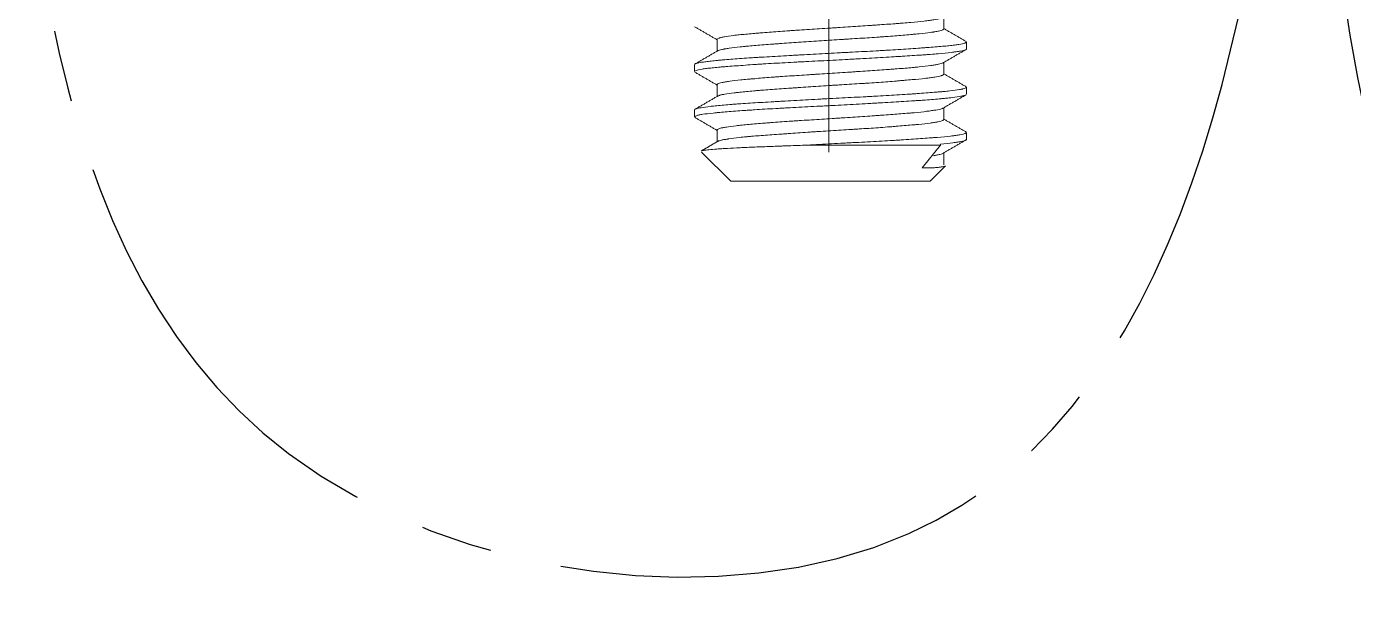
# Model space of a CAD drawing. Extents: x 8168 to 8762, y -18775 to -18355.
# Drawn here: x 8499.79 to 8529.07, y -18719.73 to -18706.75 of the extents above; entities that cross this region are included whole.
import ezdxf

# ---------------------------------------------------------------- set-up
doc = ezdxf.new("R2010")
doc.units = 0
doc.header["$MEASUREMENT"] = 0
for name, pattern in [('CENTER', [47.5, 22, -8.5, 8.5, -8.5]), ('CENTER2', [28.575, 19.05, -3.175, 3.175, -3.175]), ('HIDDEN2', [4.7625, 3.175, -1.5875])]:
    doc.linetypes.add(name, pattern=pattern)
doc.layers.add('1', color=4, linetype='HIDDEN2')
doc.layers.add('CENTER', color=1, linetype='CENTER2')

msp = doc.modelspace()

# ---------------------------------------------------------------- linework, layer by layer
at = {"layer": '1', "color": 1, "linetype": 'CENTER', "lineweight": 13}
msp.add_line((8517.493, -18640.023, 0), (8517.493, -18712.864, 0), dxfattribs=at)
at = {"layer": '1', "color": 7, "linetype": 'Continuous', "lineweight": 18}
for p, q in [((8520.03, -18706.798, 0), (8520.03, -18706.54, 0)), ((8515.03, -18707.031, 0), (8515.03, -18707.289, 0)), ((8520.53, -18707.242, 0), (8520.53, -18707.087, 0)), ((8514.53, -18707.586, 0), (8514.53, -18707.742, 0)), ((8520.03, -18707.798, 0), (8520.03, -18707.54, 0)), ((8515.03, -18708.031, 0), (8515.03, -18708.289, 0)), ((8520.53, -18708.242, 0), (8520.53, -18708.086, 0)), ((8520.03, -18708.797, 0), (8520.03, -18708.54, 0)), ((8514.53, -18708.587, 0), (8514.53, -18708.742, 0)), ((8515.03, -18709.031, 0), (8515.03, -18709.289, 0)), ((8520.53, -18709.242, 0), (8520.53, -18709.087, 0)), ((8517.02, -18709.364, 0), (8519.958, -18709.364, 0)), ((8519.958, -18709.364, 0), (8519.554, -18709.864, 0)), ((8519.958, -18709.341, 0), (8519.958, -18709.364, 0)), ((8514.688, -18709.522, 0), (8515.33, -18710.164, 0)), ((8520.03, -18709.798, 0), (8520.03, -18709.536, 0)), ((8519.824, -18709.864, 0), (8519.554, -18709.864, 0)), ((8519.73, -18710.164, 0), (8520.064, -18709.83, 0)), ((8515.33, -18710.164, 0), (8519.73, -18710.164, 0))]:
    msp.add_line(p, q, dxfattribs=at)
for points in [[(8514.532, -18706.75, 0), (8514.781, -18706.895, 0), (8515.03, -18707.039, 0)], [(8520.528, -18707.078, 0), (8520.279, -18706.934, 0), (8520.03, -18706.789, 0)], [(8515.053, -18707.276, 0), (8514.796, -18707.425, 0), (8514.539, -18707.574, 0)], [(8520.01, -18707.552, 0), (8520.267, -18707.402, 0), (8520.525, -18707.253, 0)], [(8514.539, -18707.754, 0), (8514.785, -18707.897, 0), (8515.03, -18708.039, 0)], [(8520.524, -18708.075, 0), (8520.277, -18707.932, 0), (8520.03, -18707.789, 0)], [(8520.014, -18708.549, 0), (8520.271, -18708.4, 0), (8520.528, -18708.251, 0)], [(8515.047, -18708.279, 0), (8514.789, -18708.429, 0), (8514.532, -18708.578, 0)], [(8514.534, -18708.751, 0), (8514.782, -18708.895, 0), (8515.03, -18709.04, 0)], [(8520.526, -18709.076, 0), (8520.278, -18708.933, 0), (8520.03, -18708.789, 0)], [(8515.054, -18709.275, 0), (8514.88, -18709.377, 0), (8514.705, -18709.478, 0)], [(8520.025, -18709.539, 0), (8520.281, -18709.39, 0), (8520.537, -18709.241, 0)]]:
    msp.add_open_spline(points, degree=2, dxfattribs=at)
for points, knots in [([(8520.015, -18706.549, 0), (8520.012, -18706.55, 0), (8520.008, -18706.552, 0), (8519.998, -18706.556, 0), (8519.992, -18706.558, 0), (8519.978, -18706.563, 0), (8519.969, -18706.565, 0), (8519.925, -18706.577, 0), (8519.876, -18706.586, 0), (8519.784, -18706.601, 0), (8519.751, -18706.606, 0), (8519.695, -18706.613, 0), (8519.676, -18706.615, 0), (8519.636, -18706.62, 0), (8519.615, -18706.623, 0), (8519.508, -18706.635, 0), (8519.412, -18706.645, 0), (8519.253, -18706.66, 0), (8519.197, -18706.665, 0), (8519.124, -18706.671, 0), (8519.109, -18706.672, 0), (8519.08, -18706.674, 0), (8519.035, -18706.678, 0), (8518.989, -18706.681, 0), (8518.834, -18706.693, 0), (8518.703, -18706.702, 0), (8518.531, -18706.714, 0), (8518.479, -18706.717, 0), (8518.425, -18706.721, 0), (8518.39, -18706.723, 0), (8518.372, -18706.725, 0), (8518.282, -18706.731, 0), (8518.209, -18706.736, 0), (8517.99, -18706.751, 0), (8517.841, -18706.761, 0), (8517.652, -18706.773, 0), (8517.614, -18706.776, 0), (8517.557, -18706.779, 0), (8517.538, -18706.781, 0), (8517.5, -18706.783, 0), (8517.481, -18706.784, 0), (8517.386, -18706.79, 0), (8517.31, -18706.795, 0), (8517.086, -18706.809, 0), (8516.938, -18706.818, 0), (8516.757, -18706.83, 0), (8516.721, -18706.832, 0), (8516.649, -18706.837, 0), (8516.613, -18706.839, 0), (8516.508, -18706.846, 0), (8516.44, -18706.851, 0), (8516.24, -18706.866, 0), (8516.113, -18706.876, 0), (8515.962, -18706.888, 0), (8515.933, -18706.891, 0), (8515.875, -18706.896, 0), (8515.847, -18706.898, 0), (8515.765, -18706.906, 0), (8515.712, -18706.91, 0), (8515.612, -18706.92, 0), (8515.564, -18706.924, 0), (8515.497, -18706.931, 0), (8515.475, -18706.934, 0), (8515.433, -18706.938, 0), (8515.412, -18706.941, 0), (8515.314, -18706.952, 0), (8515.248, -18706.962, 0), (8515.167, -18706.976, 0), (8515.143, -18706.981, 0), (8515.113, -18706.989, 0), (8515.103, -18706.991, 0), (8515.086, -18706.996, 0), (8515.078, -18706.999, 0), (8515.045, -18707.011, 0), (8515.031, -18707.021, 0), (8515.03, -18707.031, 0)], [0, 0, 0, 0, 0.011275, 0.011275, 0.026271, 0.026271, 0.041266, 0.041266, 0.101247, 0.101247, 0.131237, 0.131237, 0.146232, 0.146232, 0.161227, 0.161227, 0.221208, 0.221208, 0.251199, 0.251199, 0.258696, 0.258696, 0.266194, 0.281189, 0.281189, 0.34117, 0.34117, 0.356165, 0.363663, 0.363663, 0.37116, 0.37116, 0.401151, 0.401151, 0.461131, 0.461131, 0.476127, 0.476127, 0.483624, 0.483624, 0.491122, 0.491122, 0.521112, 0.521112, 0.581093, 0.581093, 0.596088, 0.596088, 0.611083, 0.611083, 0.641074, 0.641074, 0.701055, 0.701055, 0.71605, 0.71605, 0.731045, 0.731045, 0.761035, 0.761035, 0.791026, 0.791026, 0.806021, 0.806021, 0.821016, 0.821016, 0.880997, 0.880997, 0.910987, 0.910987, 0.925983, 0.925983, 0.940978, 0.940978, 1, 1, 1, 1]), ([(8515.048, -18707.279, 0), (8515.064, -18707.27, 0), (8515.092, -18707.262, 0), (8515.141, -18707.251, 0), (8515.158, -18707.248, 0), (8515.177, -18707.244, 0), (8515.191, -18707.242, 0), (8515.197, -18707.241, 0), (8515.233, -18707.235, 0), (8515.264, -18707.23, 0), (8515.366, -18707.215, 0), (8515.446, -18707.205, 0), (8515.561, -18707.193, 0), (8515.584, -18707.19, 0), (8515.621, -18707.186, 0), (8515.634, -18707.185, 0), (8515.659, -18707.182, 0), (8515.671, -18707.181, 0), (8515.736, -18707.175, 0), (8515.789, -18707.17, 0), (8515.957, -18707.156, 0), (8516.077, -18707.147, 0), (8516.239, -18707.135, 0), (8516.272, -18707.133, 0), (8516.339, -18707.128, 0), (8516.373, -18707.126, 0), (8516.475, -18707.119, 0), (8516.544, -18707.114, 0), (8516.755, -18707.099, 0), (8516.9, -18707.089, 0), (8517.126, -18707.074, 0), (8517.201, -18707.069, 0), (8517.352, -18707.059, 0), (8517.427, -18707.054, 0), (8517.578, -18707.044, 0), (8517.654, -18707.04, 0), (8517.768, -18707.032, 0), (8517.806, -18707.03, 0), (8517.881, -18707.025, 0), (8517.919, -18707.023, 0), (8518.107, -18707.011, 0), (8518.254, -18707.002, 0), (8518.466, -18706.988, 0), (8518.536, -18706.983, 0), (8518.64, -18706.976, 0), (8518.674, -18706.974, 0), (8518.741, -18706.969, 0), (8518.775, -18706.966, 0), (8518.938, -18706.954, 0), (8519.06, -18706.944, 0), (8519.232, -18706.929, 0), (8519.287, -18706.924, 0), (8519.353, -18706.918, 0), (8519.366, -18706.917, 0), (8519.391, -18706.914, 0), (8519.429, -18706.911, 0), (8519.466, -18706.907, 0), (8519.584, -18706.895, 0), (8519.667, -18706.886, 0), (8519.756, -18706.874, 0), (8519.781, -18706.871, 0), (8519.805, -18706.867, 0), (8519.821, -18706.865, 0), (8519.828, -18706.864, 0), (8519.865, -18706.858, 0), (8519.892, -18706.853, 0), (8519.96, -18706.838, 0), (8519.992, -18706.828, 0), (8520.016, -18706.815, 0), (8520.02, -18706.813, 0), (8520.026, -18706.808, 0), (8520.028, -18706.805, 0), (8520.03, -18706.801, 0), (8520.03, -18706.799, 0), (8520.03, -18706.797, 0)], [0, 0, 0, 0, 0.054913, 0.054913, 0.069966, 0.077492, 0.077492, 0.085019, 0.085019, 0.115125, 0.115125, 0.175337, 0.175337, 0.190389, 0.190389, 0.197916, 0.197916, 0.205442, 0.205442, 0.235548, 0.235548, 0.29576, 0.29576, 0.310813, 0.310813, 0.325866, 0.325866, 0.355972, 0.355972, 0.416184, 0.416184, 0.44629, 0.44629, 0.476396, 0.476396, 0.506502, 0.506502, 0.521555, 0.521555, 0.536608, 0.536608, 0.59682, 0.59682, 0.626926, 0.626926, 0.641979, 0.641979, 0.657031, 0.657031, 0.717243, 0.717243, 0.747349, 0.747349, 0.754876, 0.754876, 0.762402, 0.777455, 0.777455, 0.837667, 0.837667, 0.85272, 0.860247, 0.860247, 0.867773, 0.867773, 0.897879, 0.897879, 0.958091, 0.958091, 0.973144, 0.973144, 0.988197, 0.988197, 1, 1, 1, 1]), ([(8514.547, -18707.57, 0), (8514.549, -18707.569, 0), (8514.55, -18707.568, 0), (8514.574, -18707.558, 0), (8514.611, -18707.549, 0), (8514.678, -18707.538, 0), (8514.692, -18707.535, 0), (8514.723, -18707.531, 0), (8514.739, -18707.528, 0), (8514.79, -18707.521, 0), (8514.865, -18707.512, 0), (8514.954, -18707.502, 0), (8515.027, -18707.495, 0), (8515.064, -18707.491, 0), (8515.104, -18707.487, 0), (8515.131, -18707.485, 0), (8515.144, -18707.483, 0), (8515.213, -18707.477, 0), (8515.271, -18707.472, 0), (8515.393, -18707.463, 0), (8515.457, -18707.458, 0), (8515.589, -18707.449, 0), (8515.658, -18707.444, 0), (8515.766, -18707.437, 0), (8515.802, -18707.435, 0), (8515.858, -18707.432, 0), (8515.877, -18707.43, 0), (8515.915, -18707.428, 0), (8515.934, -18707.427, 0), (8516.106, -18707.417, 0), (8516.266, -18707.407, 0), (8516.515, -18707.393, 0), (8516.6, -18707.388, 0), (8516.708, -18707.382, 0), (8516.729, -18707.381, 0), (8516.773, -18707.378, 0), (8516.795, -18707.377, 0), (8516.861, -18707.373, 0), (8516.905, -18707.371, 0), (8517.125, -18707.358, 0), (8517.302, -18707.348, 0), (8517.57, -18707.334, 0), (8517.66, -18707.329, 0), (8517.772, -18707.323, 0), (8517.795, -18707.322, 0), (8517.84, -18707.32, 0), (8517.907, -18707.317, 0), (8517.974, -18707.313, 0), (8518.194, -18707.302, 0), (8518.367, -18707.293, 0), (8518.578, -18707.281, 0), (8518.641, -18707.278, 0), (8518.703, -18707.274, 0), (8518.745, -18707.272, 0), (8518.765, -18707.271, 0), (8518.868, -18707.265, 0), (8518.947, -18707.26, 0), (8519.18, -18707.245, 0), (8519.326, -18707.235, 0), (8519.497, -18707.223, 0), (8519.531, -18707.22, 0), (8519.581, -18707.217, 0), (8519.597, -18707.215, 0), (8519.63, -18707.213, 0), (8519.71, -18707.207, 0), (8519.785, -18707.201, 0), (8519.956, -18707.188, 0), (8520.057, -18707.179, 0), (8520.167, -18707.167, 0), (8520.188, -18707.165, 0), (8520.229, -18707.16, 0), (8520.249, -18707.158, 0), (8520.304, -18707.151, 0), (8520.337, -18707.146, 0), (8520.424, -18707.131, 0), (8520.467, -18707.121, 0), (8520.502, -18707.109, 0), (8520.508, -18707.106, 0), (8520.517, -18707.101, 0), (8520.521, -18707.099, 0), (8520.528, -18707.093, 0), (8520.53, -18707.089, 0), (8520.53, -18707.086, 0)], [0, 0, 0, 0, 0.005188, 0.005188, 0.06415, 0.06415, 0.078891, 0.078891, 0.093632, 0.093632, 0.123113, 0.152594, 0.152594, 0.167334, 0.174705, 0.174705, 0.182075, 0.182075, 0.211556, 0.211556, 0.241037, 0.241037, 0.270518, 0.270518, 0.285259, 0.285259, 0.292629, 0.292629, 0.299999, 0.299999, 0.358961, 0.358961, 0.388443, 0.388443, 0.395813, 0.395813, 0.403183, 0.403183, 0.417924, 0.417924, 0.476886, 0.476886, 0.506367, 0.506367, 0.513737, 0.513737, 0.521107, 0.535848, 0.535848, 0.59481, 0.59481, 0.609551, 0.616921, 0.616921, 0.624291, 0.624291, 0.653772, 0.653772, 0.712735, 0.712735, 0.727475, 0.727475, 0.734845, 0.734845, 0.742216, 0.771697, 0.771697, 0.830659, 0.830659, 0.8454, 0.8454, 0.86014, 0.86014, 0.889621, 0.889621, 0.948583, 0.948583, 0.963324, 0.963324, 0.978065, 0.978065, 1, 1, 1, 1]), ([(8520.53, -18707.242, 0), (8520.53, -18707.244, 0), (8520.53, -18707.246, 0), (8520.528, -18707.249, 0), (8520.525, -18707.252, 0), (8520.52, -18707.255, 0), (8520.518, -18707.256, 0), (8520.514, -18707.259, 0), (8520.512, -18707.26, 0), (8520.488, -18707.27, 0), (8520.45, -18707.279, 0), (8520.372, -18707.293, 0), (8520.342, -18707.297, 0), (8520.299, -18707.303, 0), (8520.291, -18707.304, 0), (8520.273, -18707.307, 0), (8520.263, -18707.308, 0), (8520.235, -18707.312, 0), (8520.215, -18707.314, 0), (8520.112, -18707.326, 0), (8520.016, -18707.336, 0), (8519.853, -18707.351, 0), (8519.795, -18707.356, 0), (8519.719, -18707.362, 0), (8519.703, -18707.363, 0), (8519.672, -18707.366, 0), (8519.624, -18707.369, 0), (8519.575, -18707.373, 0), (8519.409, -18707.384, 0), (8519.267, -18707.393, 0), (8519.077, -18707.405, 0), (8519.019, -18707.408, 0), (8518.96, -18707.411, 0), (8518.92, -18707.414, 0), (8518.9, -18707.415, 0), (8518.799, -18707.421, 0), (8518.717, -18707.426, 0), (8518.468, -18707.44, 0), (8518.297, -18707.45, 0), (8518.077, -18707.462, 0), (8518.033, -18707.465, 0), (8517.944, -18707.47, 0), (8517.899, -18707.472, 0), (8517.765, -18707.48, 0), (8517.676, -18707.485, 0), (8517.408, -18707.499, 0), (8517.23, -18707.508, 0), (8517.008, -18707.519, 0), (8516.964, -18707.522, 0), (8516.875, -18707.526, 0), (8516.832, -18707.528, 0), (8516.701, -18707.535, 0), (8516.615, -18707.54, 0), (8516.363, -18707.554, 0), (8516.201, -18707.563, 0), (8516.005, -18707.575, 0), (8515.966, -18707.578, 0), (8515.89, -18707.583, 0), (8515.853, -18707.585, 0), (8515.742, -18707.593, 0), (8515.601, -18707.603, 0), (8515.469, -18707.613, 0), (8515.343, -18707.622, 0), (8515.282, -18707.627, 0), (8515.196, -18707.634, 0), (8515.168, -18707.636, 0), (8515.113, -18707.64, 0), (8515.087, -18707.643, 0), (8515.011, -18707.649, 0), (8514.916, -18707.659, 0), (8514.835, -18707.668, 0), (8514.78, -18707.675, 0), (8514.762, -18707.677, 0), (8514.729, -18707.682, 0), (8514.713, -18707.684, 0), (8514.638, -18707.697, 0), (8514.595, -18707.707, 0), (8514.553, -18707.722, 0), (8514.543, -18707.727, 0), (8514.534, -18707.734, 0), (8514.532, -18707.736, 0), (8514.531, -18707.74, 0), (8514.53, -18707.741, 0), (8514.53, -18707.742, 0)], [0, 0, 0, 0, 0.009353, 0.009353, 0.023609, 0.023609, 0.030737, 0.030737, 0.037865, 0.037865, 0.094891, 0.094891, 0.123404, 0.123404, 0.130532, 0.130532, 0.13766, 0.13766, 0.151917, 0.151917, 0.208942, 0.208942, 0.237455, 0.237455, 0.244583, 0.244583, 0.251711, 0.265968, 0.265968, 0.322993, 0.322993, 0.337249, 0.344378, 0.344378, 0.351506, 0.351506, 0.380019, 0.380019, 0.437044, 0.437044, 0.4513, 0.4513, 0.465557, 0.465557, 0.49407, 0.49407, 0.551095, 0.551095, 0.565352, 0.565352, 0.579608, 0.579608, 0.608121, 0.608121, 0.665146, 0.665146, 0.679403, 0.679403, 0.693659, 0.693659, 0.722172, 0.750684, 0.750684, 0.779197, 0.779197, 0.793454, 0.793454, 0.80771, 0.80771, 0.836223, 0.864736, 0.864736, 0.878992, 0.878992, 0.893248, 0.893248, 0.950274, 0.950274, 0.978787, 0.978787, 0.993043, 0.993043, 1, 1, 1, 1]), ([(8520.016, -18707.548, 0), (8520.014, -18707.549, 0), (8520.013, -18707.55, 0), (8519.992, -18707.56, 0), (8519.96, -18707.569, 0), (8519.902, -18707.581, 0), (8519.89, -18707.583, 0), (8519.864, -18707.588, 0), (8519.85, -18707.59, 0), (8519.806, -18707.597, 0), (8519.774, -18707.602, 0), (8519.668, -18707.617, 0), (8519.585, -18707.627, 0), (8519.467, -18707.639, 0), (8519.443, -18707.642, 0), (8519.393, -18707.647, 0), (8519.367, -18707.649, 0), (8519.289, -18707.657, 0), (8519.235, -18707.661, 0), (8519.122, -18707.671, 0), (8519.063, -18707.675, 0), (8518.971, -18707.682, 0), (8518.924, -18707.686, 0), (8518.876, -18707.689, 0), (8518.844, -18707.692, 0), (8518.828, -18707.693, 0), (8518.681, -18707.703, 0), (8518.544, -18707.713, 0), (8518.333, -18707.727, 0), (8518.261, -18707.732, 0), (8518.151, -18707.74, 0), (8518.115, -18707.742, 0), (8518.059, -18707.746, 0), (8518.04, -18707.747, 0), (8518.003, -18707.75, 0), (8517.984, -18707.751, 0), (8517.816, -18707.763, 0), (8517.666, -18707.773, 0), (8517.44, -18707.787, 0), (8517.345, -18707.793, 0), (8517.251, -18707.799, 0), (8517.213, -18707.801, 0), (8517.194, -18707.802, 0), (8517.137, -18707.806, 0), (8517.1, -18707.808, 0), (8516.914, -18707.819, 0), (8516.769, -18707.829, 0), (8516.558, -18707.843, 0), (8516.489, -18707.848, 0), (8516.403, -18707.854, 0), (8516.386, -18707.855, 0), (8516.352, -18707.858, 0), (8516.302, -18707.861, 0), (8516.253, -18707.865, 0), (8516.092, -18707.877, 0), (8515.972, -18707.887, 0), (8515.831, -18707.9, 0), (8515.803, -18707.902, 0), (8515.749, -18707.907, 0), (8515.723, -18707.909, 0), (8515.645, -18707.917, 0), (8515.596, -18707.921, 0), (8515.458, -18707.935, 0), (8515.377, -18707.944, 0), (8515.29, -18707.956, 0), (8515.274, -18707.958, 0), (8515.242, -18707.963, 0), (8515.227, -18707.966, 0), (8515.184, -18707.973, 0), (8515.159, -18707.978, 0), (8515.094, -18707.993, 0), (8515.063, -18708.003, 0), (8515.042, -18708.015, 0), (8515.038, -18708.018, 0), (8515.033, -18708.023, 0), (8515.032, -18708.025, 0), (8515.031, -18708.029, 0), (8515.03, -18708.03, 0), (8515.03, -18708.031, 0)], [0, 0, 0, 0, 0.005745, 0.005745, 0.065611, 0.065611, 0.080577, 0.080577, 0.095543, 0.095543, 0.125476, 0.125476, 0.185342, 0.185342, 0.200308, 0.200308, 0.215275, 0.215275, 0.245208, 0.245208, 0.275141, 0.275141, 0.290107, 0.29759, 0.29759, 0.305073, 0.305073, 0.364939, 0.364939, 0.394872, 0.394872, 0.409838, 0.409838, 0.417322, 0.417322, 0.424805, 0.424805, 0.484671, 0.484671, 0.514603, 0.522087, 0.522087, 0.52957, 0.52957, 0.544536, 0.544536, 0.604402, 0.604402, 0.634335, 0.634335, 0.641818, 0.641818, 0.649301, 0.664268, 0.664268, 0.724133, 0.724133, 0.7391, 0.7391, 0.754066, 0.754066, 0.783999, 0.783999, 0.843865, 0.843865, 0.858831, 0.858831, 0.873798, 0.873798, 0.903731, 0.903731, 0.963596, 0.963596, 0.978563, 0.978563, 0.993529, 0.993529, 1, 1, 1, 1]), ([(8515.042, -18708.282, 0), (8515.049, -18708.277, 0), (8515.06, -18708.273, 0), (8515.078, -18708.267, 0), (8515.082, -18708.266, 0), (8515.09, -18708.263, 0), (8515.094, -18708.262, 0), (8515.108, -18708.259, 0), (8515.118, -18708.256, 0), (8515.149, -18708.249, 0), (8515.173, -18708.245, 0), (8515.256, -18708.23, 0), (8515.323, -18708.221, 0), (8515.414, -18708.209, 0), (8515.424, -18708.208, 0), (8515.445, -18708.206, 0), (8515.477, -18708.202, 0), (8515.51, -18708.198, 0), (8515.578, -18708.191, 0), (8515.626, -18708.186, 0), (8515.728, -18708.176, 0), (8515.781, -18708.171, 0), (8515.865, -18708.164, 0), (8515.893, -18708.161, 0), (8515.952, -18708.157, 0), (8515.982, -18708.154, 0), (8516.134, -18708.143, 0), (8516.262, -18708.133, 0), (8516.464, -18708.119, 0), (8516.533, -18708.114, 0), (8516.639, -18708.107, 0), (8516.675, -18708.105, 0), (8516.747, -18708.1, 0), (8516.784, -18708.097, 0), (8516.966, -18708.085, 0), (8517.115, -18708.075, 0), (8517.34, -18708.06, 0), (8517.416, -18708.055, 0), (8517.531, -18708.047, 0), (8517.569, -18708.045, 0), (8517.646, -18708.04, 0), (8517.684, -18708.038, 0), (8517.873, -18708.026, 0), (8518.022, -18708.017, 0), (8518.205, -18708.005, 0), (8518.242, -18708.003, 0), (8518.315, -18707.998, 0), (8518.351, -18707.996, 0), (8518.459, -18707.989, 0), (8518.529, -18707.984, 0), (8518.735, -18707.969, 0), (8518.865, -18707.959, 0), (8519.019, -18707.947, 0), (8519.05, -18707.944, 0), (8519.095, -18707.94, 0), (8519.11, -18707.939, 0), (8519.139, -18707.937, 0), (8519.154, -18707.935, 0), (8519.226, -18707.929, 0), (8519.281, -18707.924, 0), (8519.438, -18707.91, 0), (8519.532, -18707.901, 0), (8519.627, -18707.89, 0), (8519.637, -18707.889, 0), (8519.658, -18707.887, 0), (8519.668, -18707.886, 0), (8519.697, -18707.882, 0), (8519.716, -18707.88, 0), (8519.77, -18707.873, 0), (8519.802, -18707.868, 0), (8519.891, -18707.853, 0), (8519.937, -18707.844, 0), (8519.979, -18707.831, 0), (8519.986, -18707.828, 0), (8519.999, -18707.823, 0), (8520.005, -18707.821, 0), (8520.02, -18707.813, 0), (8520.026, -18707.808, 0), (8520.03, -18707.801, 0), (8520.03, -18707.799, 0), (8520.03, -18707.796, 0)], [0, 0, 0, 0, 0.030115, 0.030115, 0.037584, 0.037584, 0.045053, 0.045053, 0.059991, 0.059991, 0.089867, 0.089867, 0.149618, 0.149618, 0.157087, 0.157087, 0.164556, 0.179494, 0.179494, 0.20937, 0.20937, 0.239245, 0.239245, 0.254183, 0.254183, 0.269121, 0.269121, 0.328872, 0.328872, 0.358748, 0.358748, 0.373686, 0.373686, 0.388624, 0.388624, 0.448375, 0.448375, 0.478251, 0.478251, 0.493189, 0.493189, 0.508127, 0.508127, 0.567878, 0.567878, 0.582816, 0.582816, 0.597754, 0.597754, 0.62763, 0.62763, 0.687381, 0.687381, 0.702319, 0.702319, 0.709788, 0.709788, 0.717257, 0.717257, 0.747132, 0.747132, 0.806884, 0.806884, 0.814353, 0.814353, 0.821822, 0.821822, 0.83676, 0.83676, 0.866635, 0.866635, 0.926387, 0.926387, 0.941325, 0.941325, 0.956262, 0.956262, 0.986138, 0.986138, 1, 1, 1, 1]), ([(8520.521, -18708.255, 0), (8520.519, -18708.256, 0), (8520.509, -18708.262, 0), (8520.492, -18708.268, 0), (8520.466, -18708.274, 0), (8520.456, -18708.277, 0), (8520.434, -18708.281, 0), (8520.423, -18708.284, 0), (8520.36, -18708.295, 0), (8520.295, -18708.304, 0), (8520.176, -18708.319, 0), (8520.132, -18708.324, 0), (8520.073, -18708.33, 0), (8520.061, -18708.331, 0), (8520.036, -18708.334, 0), (8519.999, -18708.337, 0), (8519.96, -18708.341, 0), (8519.88, -18708.348, 0), (8519.823, -18708.353, 0), (8519.704, -18708.363, 0), (8519.641, -18708.368, 0), (8519.543, -18708.375, 0), (8519.493, -18708.378, 0), (8519.441, -18708.382, 0), (8519.406, -18708.384, 0), (8519.388, -18708.385, 0), (8519.299, -18708.391, 0), (8519.226, -18708.396, 0), (8519.001, -18708.409, 0), (8518.843, -18708.418, 0), (8518.635, -18708.43, 0), (8518.593, -18708.433, 0), (8518.53, -18708.436, 0), (8518.508, -18708.438, 0), (8518.466, -18708.44, 0), (8518.359, -18708.446, 0), (8518.25, -18708.452, 0), (8517.989, -18708.467, 0), (8517.812, -18708.477, 0), (8517.61, -18708.488, 0), (8517.587, -18708.489, 0), (8517.542, -18708.492, 0), (8517.519, -18708.493, 0), (8517.452, -18708.497, 0), (8517.407, -18708.499, 0), (8517.272, -18708.506, 0), (8517.183, -18708.51, 0), (8516.919, -18708.524, 0), (8516.745, -18708.533, 0), (8516.553, -18708.543, 0), (8516.531, -18708.544, 0), (8516.489, -18708.547, 0), (8516.425, -18708.55, 0), (8516.363, -18708.554, 0), (8516.24, -18708.561, 0), (8516.08, -18708.571, 0), (8515.928, -18708.58, 0), (8515.817, -18708.588, 0), (8515.762, -18708.592, 0), (8515.708, -18708.595, 0), (8515.673, -18708.598, 0), (8515.655, -18708.599, 0), (8515.567, -18708.605, 0), (8515.5, -18708.61, 0), (8515.372, -18708.62, 0), (8515.311, -18708.624, 0), (8515.195, -18708.634, 0), (8515.14, -18708.638, 0), (8515.062, -18708.645, 0), (8515.037, -18708.647, 0), (8514.988, -18708.652, 0), (8514.964, -18708.654, 0), (8514.85, -18708.666, 0), (8514.774, -18708.675, 0), (8514.682, -18708.689, 0), (8514.655, -18708.694, 0), (8514.621, -18708.702, 0), (8514.61, -18708.704, 0), (8514.591, -18708.709, 0), (8514.582, -18708.712, 0), (8514.545, -18708.724, 0), (8514.531, -18708.733, 0), (8514.53, -18708.742, 0)], [0, 0, 0, 0, 0.008427, 0.037687, 0.037687, 0.052317, 0.052317, 0.066947, 0.066947, 0.125468, 0.125468, 0.154728, 0.154728, 0.162043, 0.162043, 0.169358, 0.183988, 0.183988, 0.213249, 0.213249, 0.242509, 0.242509, 0.257139, 0.264454, 0.264454, 0.271769, 0.271769, 0.30103, 0.30103, 0.35955, 0.35955, 0.37418, 0.37418, 0.381495, 0.381495, 0.38881, 0.418071, 0.418071, 0.476591, 0.476591, 0.483906, 0.483906, 0.491221, 0.491221, 0.505852, 0.505852, 0.535112, 0.535112, 0.593632, 0.593632, 0.600947, 0.600947, 0.608263, 0.622893, 0.622893, 0.652153, 0.681413, 0.681413, 0.696043, 0.703359, 0.703359, 0.710674, 0.710674, 0.739934, 0.739934, 0.769194, 0.769194, 0.798454, 0.798454, 0.813085, 0.813085, 0.827715, 0.827715, 0.886235, 0.886235, 0.915496, 0.915496, 0.930126, 0.930126, 0.944756, 0.944756, 1, 1, 1, 1]), ([(8514.54, -18708.573, 0), (8514.544, -18708.571, 0), (8514.55, -18708.568, 0), (8514.56, -18708.564, 0), (8514.563, -18708.563, 0), (8514.57, -18708.561, 0), (8514.574, -18708.56, 0), (8514.586, -18708.556, 0), (8514.595, -18708.554, 0), (8514.625, -18708.547, 0), (8514.648, -18708.543, 0), (8514.731, -18708.529, 0), (8514.801, -18708.52, 0), (8514.896, -18708.509, 0), (8514.907, -18708.507, 0), (8514.93, -18708.505, 0), (8514.963, -18708.501, 0), (8514.999, -18708.497, 0), (8515.073, -18708.49, 0), (8515.178, -18708.48, 0), (8515.295, -18708.47, 0), (8515.387, -18708.463, 0), (8515.419, -18708.461, 0), (8515.484, -18708.456, 0), (8515.517, -18708.454, 0), (8515.687, -18708.442, 0), (8515.831, -18708.433, 0), (8516.061, -18708.419, 0), (8516.139, -18708.415, 0), (8516.26, -18708.408, 0), (8516.301, -18708.405, 0), (8516.384, -18708.401, 0), (8516.426, -18708.398, 0), (8516.636, -18708.386, 0), (8516.808, -18708.376, 0), (8517.071, -18708.361, 0), (8517.16, -18708.356, 0), (8517.294, -18708.349, 0), (8517.339, -18708.346, 0), (8517.429, -18708.341, 0), (8517.474, -18708.339, 0), (8517.699, -18708.327, 0), (8517.877, -18708.318, 0), (8518.141, -18708.305, 0), (8518.228, -18708.3, 0), (8518.359, -18708.293, 0), (8518.402, -18708.291, 0), (8518.488, -18708.286, 0), (8518.53, -18708.284, 0), (8518.74, -18708.272, 0), (8518.901, -18708.263, 0), (8519.132, -18708.248, 0), (8519.208, -18708.243, 0), (8519.318, -18708.236, 0), (8519.354, -18708.233, 0), (8519.424, -18708.228, 0), (8519.459, -18708.226, 0), (8519.56, -18708.218, 0), (8519.625, -18708.213, 0), (8519.749, -18708.204, 0), (8519.808, -18708.199, 0), (8519.893, -18708.193, 0), (8519.92, -18708.19, 0), (8519.973, -18708.186, 0), (8519.999, -18708.184, 0), (8520.075, -18708.177, 0), (8520.121, -18708.172, 0), (8520.249, -18708.158, 0), (8520.321, -18708.149, 0), (8520.391, -18708.137, 0), (8520.405, -18708.134, 0), (8520.423, -18708.13, 0), (8520.429, -18708.129, 0), (8520.44, -18708.127, 0), (8520.467, -18708.12, 0), (8520.504, -18708.109, 0), (8520.522, -18708.099, 0), (8520.529, -18708.092, 0), (8520.53, -18708.089, 0), (8520.53, -18708.086, 0)], [0, 0, 0, 0, 0.016853, 0.016853, 0.024168, 0.024168, 0.031483, 0.031483, 0.046114, 0.046114, 0.075374, 0.075374, 0.133894, 0.133894, 0.14121, 0.14121, 0.148525, 0.163155, 0.163155, 0.192415, 0.221675, 0.221675, 0.236305, 0.236305, 0.250936, 0.250936, 0.309456, 0.309456, 0.338716, 0.338716, 0.353347, 0.353347, 0.367977, 0.367977, 0.426497, 0.426497, 0.455758, 0.455758, 0.470388, 0.470388, 0.485018, 0.485018, 0.543538, 0.543538, 0.572799, 0.572799, 0.587429, 0.587429, 0.602059, 0.602059, 0.660579, 0.660579, 0.68984, 0.68984, 0.70447, 0.70447, 0.7191, 0.7191, 0.74836, 0.74836, 0.777621, 0.777621, 0.792251, 0.792251, 0.806881, 0.806881, 0.836141, 0.836141, 0.894662, 0.894662, 0.909292, 0.909292, 0.916607, 0.916607, 0.923922, 0.953182, 0.982443, 0.982443, 1, 1, 1, 1]), ([(8520.018, -18708.546, 0), (8520.018, -18708.547, 0), (8520.017, -18708.547, 0), (8520.013, -18708.55, 0), (8520.008, -18708.552, 0), (8519.997, -18708.557, 0), (8519.99, -18708.559, 0), (8519.953, -18708.571, 0), (8519.911, -18708.58, 0), (8519.828, -18708.594, 0), (8519.797, -18708.599, 0), (8519.745, -18708.606, 0), (8519.727, -18708.609, 0), (8519.69, -18708.614, 0), (8519.671, -18708.616, 0), (8519.571, -18708.629, 0), (8519.48, -18708.639, 0), (8519.352, -18708.651, 0), (8519.326, -18708.653, 0), (8519.273, -18708.658, 0), (8519.245, -18708.66, 0), (8519.161, -18708.668, 0), (8519.102, -18708.672, 0), (8518.922, -18708.686, 0), (8518.794, -18708.695, 0), (8518.626, -18708.707, 0), (8518.591, -18708.71, 0), (8518.522, -18708.714, 0), (8518.487, -18708.717, 0), (8518.381, -18708.724, 0), (8518.309, -18708.729, 0), (8518.092, -18708.744, 0), (8517.945, -18708.754, 0), (8517.775, -18708.765, 0), (8517.756, -18708.766, 0), (8517.718, -18708.769, 0), (8517.699, -18708.77, 0), (8517.642, -18708.774, 0), (8517.604, -18708.776, 0), (8517.49, -18708.784, 0), (8517.415, -18708.788, 0), (8517.189, -18708.802, 0), (8517.041, -18708.811, 0), (8516.875, -18708.822, 0), (8516.856, -18708.823, 0), (8516.82, -18708.826, 0), (8516.765, -18708.829, 0), (8516.711, -18708.833, 0), (8516.605, -18708.84, 0), (8516.466, -18708.849, 0), (8516.332, -18708.859, 0), (8516.234, -18708.866, 0), (8516.186, -18708.87, 0), (8516.139, -18708.874, 0), (8516.107, -18708.876, 0), (8516.091, -18708.878, 0), (8515.952, -18708.889, 0), (8515.838, -18708.899, 0), (8515.681, -18708.913, 0), (8515.631, -18708.918, 0), (8515.559, -18708.925, 0), (8515.536, -18708.927, 0), (8515.491, -18708.932, 0), (8515.469, -18708.934, 0), (8515.364, -18708.946, 0), (8515.293, -18708.955, 0), (8515.203, -18708.97, 0), (8515.177, -18708.974, 0), (8515.141, -18708.982, 0), (8515.13, -18708.984, 0), (8515.11, -18708.989, 0), (8515.101, -18708.992, 0), (8515.059, -18709.004, 0), (8515.039, -18709.014, 0), (8515.031, -18709.027, 0), (8515.03, -18709.029, 0), (8515.03, -18709.031, 0)], [0, 0, 0, 0, 0.002145, 0.002145, 0.017055, 0.017055, 0.031964, 0.031964, 0.091601, 0.091601, 0.12142, 0.12142, 0.136329, 0.136329, 0.151239, 0.151239, 0.210876, 0.210876, 0.225785, 0.225785, 0.240695, 0.240695, 0.270513, 0.270513, 0.330151, 0.330151, 0.34506, 0.34506, 0.359969, 0.359969, 0.389788, 0.389788, 0.449425, 0.449425, 0.45688, 0.45688, 0.464334, 0.464334, 0.479244, 0.479244, 0.509062, 0.509062, 0.5687, 0.5687, 0.576154, 0.576154, 0.583609, 0.598518, 0.598518, 0.628337, 0.658156, 0.658156, 0.673065, 0.68052, 0.68052, 0.687974, 0.687974, 0.747611, 0.747611, 0.77743, 0.77743, 0.792339, 0.792339, 0.807249, 0.807249, 0.866886, 0.866886, 0.896705, 0.896705, 0.911614, 0.911614, 0.926523, 0.926523, 0.986161, 0.986161, 1, 1, 1, 1]), ([(8515.049, -18709.278, 0), (8515.065, -18709.27, 0), (8515.09, -18709.263, 0), (8515.146, -18709.25, 0), (8515.17, -18709.245, 0), (8515.211, -18709.238, 0), (8515.225, -18709.236, 0), (8515.248, -18709.232, 0), (8515.256, -18709.231, 0), (8515.272, -18709.229, 0), (8515.28, -18709.227, 0), (8515.356, -18709.216, 0), (8515.436, -18709.206, 0), (8515.571, -18709.191, 0), (8515.619, -18709.186, 0), (8515.696, -18709.179, 0), (8515.722, -18709.176, 0), (8515.776, -18709.171, 0), (8515.803, -18709.169, 0), (8515.942, -18709.157, 0), (8516.062, -18709.148, 0), (8516.254, -18709.134, 0), (8516.32, -18709.129, 0), (8516.422, -18709.122, 0), (8516.457, -18709.12, 0), (8516.526, -18709.115, 0), (8516.561, -18709.113, 0), (8516.737, -18709.1, 0), (8516.881, -18709.091, 0), (8517.067, -18709.078, 0), (8517.105, -18709.075, 0), (8517.18, -18709.07, 0), (8517.218, -18709.068, 0), (8517.332, -18709.06, 0), (8517.408, -18709.055, 0), (8517.635, -18709.041, 0), (8517.786, -18709.031, 0), (8517.974, -18709.02, 0), (8518.012, -18709.017, 0), (8518.086, -18709.013, 0), (8518.124, -18709.01, 0), (8518.234, -18709.003, 0), (8518.307, -18708.999, 0), (8518.52, -18708.985, 0), (8518.657, -18708.975, 0), (8518.822, -18708.962, 0), (8518.855, -18708.96, 0), (8518.919, -18708.955, 0), (8518.951, -18708.952, 0), (8519.043, -18708.945, 0), (8519.103, -18708.94, 0), (8519.217, -18708.93, 0), (8519.272, -18708.925, 0), (8519.352, -18708.918, 0), (8519.39, -18708.914, 0), (8519.428, -18708.911, 0), (8519.453, -18708.908, 0), (8519.465, -18708.907, 0), (8519.573, -18708.897, 0), (8519.657, -18708.887, 0), (8519.765, -18708.873, 0), (8519.798, -18708.869, 0), (8519.843, -18708.861, 0), (8519.857, -18708.859, 0), (8519.877, -18708.855, 0), (8519.884, -18708.854, 0), (8519.896, -18708.851, 0), (8519.902, -18708.85, 0), (8519.955, -18708.839, 0), (8519.989, -18708.829, 0), (8520.019, -18708.814, 0), (8520.025, -18708.809, 0), (8520.03, -18708.802, 0), (8520.03, -18708.799, 0), (8520.03, -18708.797, 0)], [0, 0, 0, 0, 0.050676, 0.050676, 0.08084, 0.08084, 0.095922, 0.095922, 0.103463, 0.103463, 0.111004, 0.111004, 0.171333, 0.171333, 0.201497, 0.201497, 0.216579, 0.216579, 0.231661, 0.231661, 0.291989, 0.291989, 0.322153, 0.322153, 0.337235, 0.337235, 0.352317, 0.352317, 0.412645, 0.412645, 0.427727, 0.427727, 0.44281, 0.44281, 0.472974, 0.472974, 0.533302, 0.533302, 0.548384, 0.548384, 0.563466, 0.563466, 0.59363, 0.59363, 0.653958, 0.653958, 0.66904, 0.66904, 0.684122, 0.684122, 0.714287, 0.714287, 0.744451, 0.744451, 0.759533, 0.767074, 0.767074, 0.774615, 0.774615, 0.834943, 0.834943, 0.865107, 0.865107, 0.880189, 0.880189, 0.88773, 0.88773, 0.895271, 0.895271, 0.9556, 0.9556, 0.985764, 0.985764, 1, 1, 1, 1]), ([(8517.02, -18709.364, 0), (8517.198, -18709.354, 0), (8517.376, -18709.344, 0), (8517.644, -18709.33, 0), (8517.734, -18709.325, 0), (8517.868, -18709.319, 0), (8517.912, -18709.316, 0), (8517.979, -18709.313, 0), (8518.002, -18709.312, 0), (8518.046, -18709.309, 0), (8518.068, -18709.308, 0), (8518.267, -18709.298, 0), (8518.439, -18709.289, 0), (8518.689, -18709.275, 0), (8518.771, -18709.27, 0), (8518.872, -18709.264, 0), (8518.892, -18709.263, 0), (8518.932, -18709.261, 0), (8518.952, -18709.259, 0), (8519.011, -18709.256, 0), (8519.05, -18709.253, 0), (8519.242, -18709.241, 0), (8519.386, -18709.231, 0), (8519.586, -18709.216, 0), (8519.651, -18709.212, 0), (8519.728, -18709.206, 0), (8519.743, -18709.204, 0), (8519.774, -18709.202, 0), (8519.818, -18709.199, 0), (8519.861, -18709.195, 0), (8519.999, -18709.184, 0), (8520.097, -18709.175, 0), (8520.202, -18709.163, 0), (8520.232, -18709.16, 0), (8520.26, -18709.156, 0), (8520.278, -18709.154, 0), (8520.287, -18709.153, 0), (8520.331, -18709.147, 0), (8520.362, -18709.142, 0), (8520.443, -18709.127, 0), (8520.482, -18709.117, 0), (8520.511, -18709.105, 0), (8520.516, -18709.102, 0), (8520.523, -18709.097, 0), (8520.526, -18709.095, 0), (8520.53, -18709.09, 0), (8520.53, -18709.088, 0), (8520.53, -18709.086, 0)], [0, 0, 0, 0, 0.102796, 0.102796, 0.154194, 0.154194, 0.179893, 0.179893, 0.192743, 0.192743, 0.205592, 0.205592, 0.308388, 0.308388, 0.359786, 0.359786, 0.372636, 0.372636, 0.385485, 0.385485, 0.411184, 0.411184, 0.51398, 0.51398, 0.565378, 0.565378, 0.578228, 0.578228, 0.591077, 0.616776, 0.616776, 0.719572, 0.719572, 0.745271, 0.758121, 0.758121, 0.770971, 0.770971, 0.822369, 0.822369, 0.925165, 0.925165, 0.950864, 0.950864, 0.976563, 0.976563, 1, 1, 1, 1]), ([(8514.678, -18709.494, 0), (8514.682, -18709.492, 0), (8514.688, -18709.49, 0), (8514.7, -18709.487, 0), (8514.705, -18709.486, 0), (8514.717, -18709.484, 0), (8514.724, -18709.482, 0), (8514.761, -18709.477, 0), (8514.801, -18709.472, 0), (8514.899, -18709.462, 0), (8514.958, -18709.457, 0), (8515.043, -18709.451, 0), (8515.061, -18709.449, 0), (8515.097, -18709.447, 0), (8515.154, -18709.443, 0), (8515.214, -18709.439, 0), (8515.342, -18709.432, 0), (8515.435, -18709.427, 0), (8515.586, -18709.419, 0), (8515.638, -18709.417, 0), (8515.747, -18709.412, 0), (8515.803, -18709.41, 0), (8515.975, -18709.403, 0), (8516.094, -18709.399, 0), (8516.281, -18709.391, 0), (8516.345, -18709.389, 0), (8516.442, -18709.385, 0), (8516.475, -18709.384, 0), (8516.541, -18709.382, 0), (8516.575, -18709.381, 0), (8516.743, -18709.374, 0), (8516.88, -18709.369, 0), (8517.02, -18709.364, 0)], [0, 0, 0, 0, 0.043439, 0.043439, 0.071573, 0.071573, 0.099707, 0.099707, 0.212244, 0.212244, 0.32478, 0.32478, 0.352914, 0.352914, 0.381048, 0.437317, 0.437317, 0.549853, 0.549853, 0.606122, 0.606122, 0.66239, 0.66239, 0.774927, 0.774927, 0.831195, 0.831195, 0.859329, 0.859329, 0.887463, 0.887463, 1, 1, 1, 1]), ([(8520.53, -18709.242, 0), (8520.53, -18709.242, 0), (8520.53, -18709.242, 0), (8520.53, -18709.245, 0), (8520.529, -18709.247, 0), (8520.525, -18709.252, 0), (8520.522, -18709.254, 0), (8520.502, -18709.266, 0), (8520.47, -18709.274, 0), (8520.411, -18709.286, 0), (8520.398, -18709.288, 0), (8520.37, -18709.293, 0), (8520.356, -18709.295, 0), (8520.308, -18709.302, 0), (8520.273, -18709.307, 0), (8520.156, -18709.321, 0), (8520.064, -18709.331, 0), (8519.958, -18709.341, 0)], [0, 0, 0, 0, 0.005684, 0.005684, 0.076707, 0.076707, 0.147729, 0.147729, 0.431819, 0.431819, 0.502842, 0.502842, 0.573865, 0.573865, 0.71591, 0.71591, 1, 1, 1, 1]), ([(8520.03, -18709.535, 0), (8520.028, -18709.538, 0), (8520.026, -18709.541, 0), (8520.009, -18709.554, 0), (8519.983, -18709.563, 0), (8519.933, -18709.574, 0), (8519.922, -18709.577, 0), (8519.899, -18709.581, 0), (8519.887, -18709.584, 0), (8519.852, -18709.59, 0), (8519.828, -18709.594, 0), (8519.802, -18709.598, 0)], [0, 0, 0, 0, 0.146379, 0.146379, 0.592829, 0.592829, 0.704441, 0.704441, 0.816053, 0.816053, 1, 1, 1, 1]), ([(8519.824, -18709.864, 0), (8519.855, -18709.861, 0), (8519.883, -18709.859, 0), (8519.921, -18709.854, 0), (8519.933, -18709.853, 0), (8519.956, -18709.85, 0), (8519.967, -18709.848, 0), (8520.016, -18709.841, 0), (8520.043, -18709.835, 0), (8520.066, -18709.827, 0), (8520.07, -18709.824, 0), (8520.073, -18709.822, 0)], [0, 0, 0, 0, 0.206312, 0.206312, 0.309467, 0.309467, 0.412623, 0.412623, 0.825246, 0.825246, 1, 1, 1, 1])]:
    msp.add_open_spline(points, degree=3, knots=knots, dxfattribs=at)
at = {"layer": 'CENTER', "color": 1, "linetype": 'CENTER2', "ltscale": 0.5}
for points in [[(8476.172, -18691.579), (8480.978, -18675.012), (8492.958, -18671.838), (8505.569, -18716.171), (8519.263, -18717.942), (8527.798, -18697.044), (8528.493, -18680.364, 0)], [(8578.756, -18691.579), (8573.95, -18675.012), (8561.97, -18671.838), (8549.359, -18716.171), (8535.665, -18717.942), (8528.433, -18690.92), (8528.493, -18680.364, 0)]]:
    msp.add_spline(points, degree=3, dxfattribs=at)

doc.saveas('drawing.dxf')
